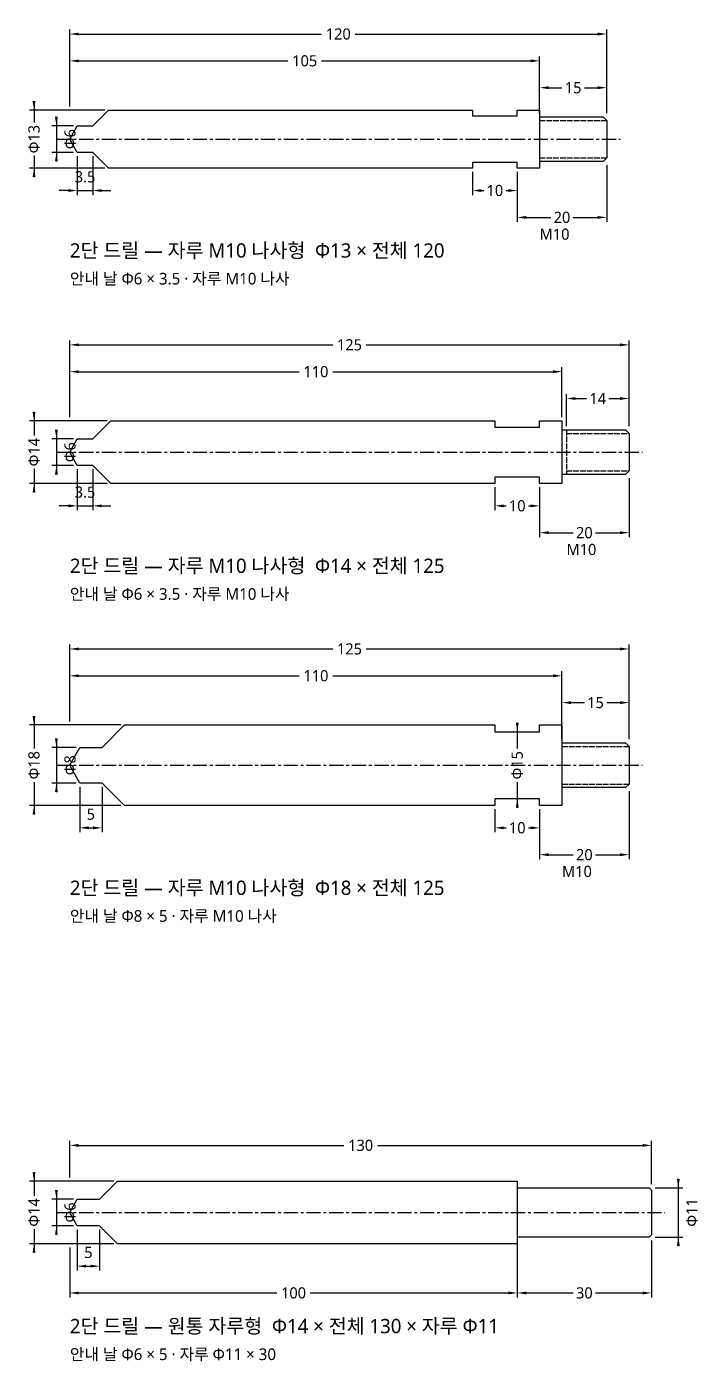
# Model space of a CAD drawing. Header units: millimetres. Extents: x -10 to 541, y -462 to 29.
# Drawn here: x 390.4 to 540.7, y -273.3 to 25.1 of the extents above; entities that cross this region are included whole.
import ezdxf

# ---------------------------------------------------------------- set-up
doc = ezdxf.new("R2010")
doc.units = ezdxf.units.MM
doc.linetypes.add('CENTER', pattern=[5.08, 3.175, -0.635, 0.635, -0.635])
doc.linetypes.add('DASHED', pattern=[1.524, 1.27, -0.254])
for name, color, linetype in [('문자', 7, 'CONTINUOUS'), ('외형선', 7, 'CONTINUOUS'), ('중심선', 1, 'CENTER'), ('참고선', 8, 'DASHED'), ('치수', 4, 'CONTINUOUS')]:
    doc.layers.add(name, color=color, linetype=linetype)
doc.styles.add('CH_KOR', font='malgun.ttf')
doc.dimstyles.new('CH_DIM', dxfattribs={"dimtxt": 2.5, "dimasz": 2, "dimexe": 1, "dimexo": 0.8, "dimgap": 0.8, "dimtad": 1, "dimdec": 1, "dimdsep": 46, "dimtxsty": 'CH_KOR', "dimcen": 2.5, "dimclrd": 4, "dimclre": 4, "dimclrt": 4, "dimazin": 3, "dimtfac": 1, "dimtmove": 0, "dimatfit": 3})

# ---------------------------------------------------------------- blocks, each defined once
blk = doc.blocks.new('_CLOSEDFILLED')
at = {"color": 0, "linetype": 'BYBLOCK'}
blk.add_solid([(-1, 0.16), (0, 0), (-1, -0.16)], dxfattribs=at)
blk = doc.blocks.new('*D16')
at = {"color": 4}
for p, q in [((7.85, 6.5), (-9, 6.5)), ((-8, 8.5), (-8, 3.75)), ((-8, -3.75), (-8, -8.5)), ((7.85, -6.5), (-9, -6.5))]:
    blk.add_line(p, q, dxfattribs=at)
at = {"layer": 'Defpoints'}
for p in [(-8, 6.5), (8.65, 6.5), (8.65, -6.5)]:
    blk.add_point(p, dxfattribs=at)
at = {"layer": '치수', "color": 4, "xscale": 2, "yscale": 2}
for p, rotation in [((-8, 6.5), 270), ((-8, -6.5), 90)]:
    blk.add_blockref('_CLOSEDFILLED', p, dxfattribs=dict(at, rotation=rotation))
at = {"layer": '치수', "color": 4, "insert": (-8, 0), "char_height": 2.5, "attachment_point": 5, "rotation": 90, "style": 'CH_KOR'}
blk.add_mtext('Φ13', dxfattribs=at)
blk = doc.blocks.new('*D17')
at = {"color": 4}
for p, q in [((0.85, 3), (-4, 3)), ((-3, 5), (-3, -5)), ((0.85, -3), (-4, -3))]:
    blk.add_line(p, q, dxfattribs=at)
at = {"layer": 'Defpoints'}
for p in [(-3, 3), (1.65, 3), (1.65, -3)]:
    blk.add_point(p, dxfattribs=at)
at = {"layer": '치수', "color": 4, "xscale": 2, "yscale": 2}
for p, rotation in [((-3, 3), 270), ((-3, -3), 90)]:
    blk.add_blockref('_CLOSEDFILLED', p, dxfattribs=dict(at, rotation=rotation))
at = {"layer": '치수', "color": 4, "insert": (0.05, 0), "char_height": 2.5, "attachment_point": 5, "rotation": 90, "style": 'CH_KOR'}
blk.add_mtext('Φ6', dxfattribs=at)
blk = doc.blocks.new('*D19')
at = {"color": 4}
for p, q in [((105, 5.8), (105, 12.5)), ((120, 5.8), (120, 12.5)), ((107, 11.5), (110, 11.5)), ((115, 11.5), (118, 11.5))]:
    blk.add_line(p, q, dxfattribs=at)
at = {"layer": 'Defpoints'}
for p in [(105, 11.5), (105, 5), (120, 5)]:
    blk.add_point(p, dxfattribs=at)
at = {"layer": '치수', "color": 4, "xscale": 2, "yscale": 2, "rotation": 180}
blk.add_blockref('_CLOSEDFILLED', (105, 11.5), dxfattribs=at)
at = {"layer": '치수', "color": 4, "xscale": 2, "yscale": 2}
blk.add_blockref('_CLOSEDFILLED', (120, 11.5), dxfattribs=at)
at = {"layer": '치수', "color": 4, "insert": (112.5, 11.5), "char_height": 2.5, "attachment_point": 5, "style": 'CH_KOR'}
blk.add_mtext('15', dxfattribs=at)
blk = doc.blocks.new('*D20')
at = {"color": 4}
for p, q in [((90, -7.3), (90, -12.5)), ((100, -7.3), (100, -12.5)), ((92, -11.5), (92.5, -11.5)), ((97.5, -11.5), (98, -11.5))]:
    blk.add_line(p, q, dxfattribs=at)
at = {"layer": 'Defpoints'}
for p in [(90, -6.5), (100, -6.5), (90, -11.5)]:
    blk.add_point(p, dxfattribs=at)
at = {"layer": '치수', "color": 4, "xscale": 2, "yscale": 2, "rotation": 180}
blk.add_blockref('_CLOSEDFILLED', (90, -11.5), dxfattribs=at)
at = {"layer": '치수', "color": 4, "xscale": 2, "yscale": 2}
blk.add_blockref('_CLOSEDFILLED', (100, -11.5), dxfattribs=at)
at = {"layer": '치수', "color": 4, "insert": (95, -11.5), "char_height": 2.5, "attachment_point": 5, "style": 'CH_KOR'}
blk.add_mtext('10', dxfattribs=at)
blk = doc.blocks.new('*D21')
at = {"color": 4}
for p, q in [((120, -5.8), (120, -18.5)), ((100, -7.3), (100, -18.5)), ((102, -17.5), (107.5, -17.5)), ((112.5, -17.5), (118, -17.5))]:
    blk.add_line(p, q, dxfattribs=at)
at = {"layer": 'Defpoints'}
for p in [(120, -5), (100, -6.5), (100, -17.5)]:
    blk.add_point(p, dxfattribs=at)
at = {"layer": '치수', "color": 4, "xscale": 2, "yscale": 2, "rotation": 180}
blk.add_blockref('_CLOSEDFILLED', (100, -17.5), dxfattribs=at)
at = {"layer": '치수', "color": 4, "xscale": 2, "yscale": 2}
blk.add_blockref('_CLOSEDFILLED', (120, -17.5), dxfattribs=at)
at = {"layer": '치수', "color": 4, "insert": (110, -17.5), "char_height": 2.5, "attachment_point": 5, "style": 'CH_KOR'}
blk.add_mtext('20', dxfattribs=at)
blk = doc.blocks.new('*D22')
at = {"color": 4}
for p, q in [((0, 7.3), (0, 18.5)), ((105, 7.3), (105, 18.5)), ((2, 17.5), (48.75, 17.5)), ((56.25, 17.5), (103, 17.5))]:
    blk.add_line(p, q, dxfattribs=at)
at = {"layer": 'Defpoints'}
for p in [(0, 17.5), (0, 6.5), (105, 6.5)]:
    blk.add_point(p, dxfattribs=at)
at = {"layer": '치수', "color": 4, "xscale": 2, "yscale": 2, "rotation": 180}
blk.add_blockref('_CLOSEDFILLED', (0, 17.5), dxfattribs=at)
at = {"layer": '치수', "color": 4, "xscale": 2, "yscale": 2}
blk.add_blockref('_CLOSEDFILLED', (105, 17.5), dxfattribs=at)
at = {"layer": '치수', "color": 4, "insert": (52.5, 17.5), "char_height": 2.5, "attachment_point": 5, "style": 'CH_KOR'}
blk.add_mtext('105', dxfattribs=at)
blk = doc.blocks.new('*D23')
at = {"color": 4}
for p, q in [((0, 7.3), (0, 24.5)), ((120, 5.8), (120, 24.5)), ((2, 23.5), (56.25, 23.5)), ((63.75, 23.5), (118, 23.5))]:
    blk.add_line(p, q, dxfattribs=at)
at = {"layer": 'Defpoints'}
for p in [(0, 23.5), (0, 6.5), (120, 5)]:
    blk.add_point(p, dxfattribs=at)
at = {"layer": '치수', "color": 4, "xscale": 2, "yscale": 2, "rotation": 180}
blk.add_blockref('_CLOSEDFILLED', (0, 23.5), dxfattribs=at)
at = {"layer": '치수', "color": 4, "xscale": 2, "yscale": 2}
blk.add_blockref('_CLOSEDFILLED', (120, 23.5), dxfattribs=at)
at = {"layer": '치수', "color": 4, "insert": (60, 23.5), "char_height": 2.5, "attachment_point": 5, "style": 'CH_KOR'}
blk.add_mtext('120', dxfattribs=at)
blk = doc.blocks.new('*D37')
at = {"color": 4}
for p, q in [((-8, 9), (-8, 3.75)), ((8.35, 7), (-9, 7)), ((-8, -3.75), (-8, -9)), ((8.35, -7), (-9, -7))]:
    blk.add_line(p, q, dxfattribs=at)
at = {"layer": 'Defpoints'}
for p in [(-8, 7), (9.15, 7), (9.15, -7)]:
    blk.add_point(p, dxfattribs=at)
at = {"layer": '치수', "color": 4, "xscale": 2, "yscale": 2}
for p, rotation in [((-8, 7), 270), ((-8, -7), 90)]:
    blk.add_blockref('_CLOSEDFILLED', p, dxfattribs=dict(at, rotation=rotation))
at = {"layer": '치수', "color": 4, "insert": (-8, 0), "char_height": 2.5, "attachment_point": 5, "rotation": 90, "style": 'CH_KOR'}
blk.add_mtext('Φ14', dxfattribs=at)
blk = doc.blocks.new('*D38')
at = {"color": 4}
for p, q in [((0.85, 3), (-4, 3)), ((-3, 5), (-3, -5)), ((0.85, -3), (-4, -3))]:
    blk.add_line(p, q, dxfattribs=at)
at = {"layer": 'Defpoints'}
for p in [(-3, 3), (1.65, 3), (1.65, -3)]:
    blk.add_point(p, dxfattribs=at)
at = {"layer": '치수', "color": 4, "xscale": 2, "yscale": 2}
for p, rotation in [((-3, 3), 270), ((-3, -3), 90)]:
    blk.add_blockref('_CLOSEDFILLED', p, dxfattribs=dict(at, rotation=rotation))
at = {"layer": '치수', "color": 4, "insert": (0.05, 0), "char_height": 2.5, "attachment_point": 5, "rotation": 90, "style": 'CH_KOR'}
blk.add_mtext('Φ6', dxfattribs=at)
blk = doc.blocks.new('*D40')
at = {"color": 4}
for p, q in [((111, 5.8), (111, 13)), ((113, 12), (115.5, 12)), ((120.5, 12), (123, 12)), ((125, 5.8), (125, 13))]:
    blk.add_line(p, q, dxfattribs=at)
at = {"layer": 'Defpoints'}
for p in [(111, 12), (111, 5), (125, 5)]:
    blk.add_point(p, dxfattribs=at)
at = {"layer": '치수', "color": 4, "xscale": 2, "yscale": 2, "rotation": 180}
blk.add_blockref('_CLOSEDFILLED', (111, 12), dxfattribs=at)
at = {"layer": '치수', "color": 4, "xscale": 2, "yscale": 2}
blk.add_blockref('_CLOSEDFILLED', (125, 12), dxfattribs=at)
at = {"layer": '치수', "color": 4, "insert": (118, 12), "char_height": 2.5, "attachment_point": 5, "style": 'CH_KOR'}
blk.add_mtext('14', dxfattribs=at)
blk = doc.blocks.new('*D41')
at = {"color": 4}
for p, q in [((95, -7.8), (95, -13)), ((105, -7.8), (105, -13)), ((97, -12), (97.5, -12)), ((102.5, -12), (103, -12))]:
    blk.add_line(p, q, dxfattribs=at)
at = {"layer": 'Defpoints'}
for p in [(95, -7), (105, -7), (95, -12)]:
    blk.add_point(p, dxfattribs=at)
at = {"layer": '치수', "color": 4, "xscale": 2, "yscale": 2, "rotation": 180}
blk.add_blockref('_CLOSEDFILLED', (95, -12), dxfattribs=at)
at = {"layer": '치수', "color": 4, "xscale": 2, "yscale": 2}
blk.add_blockref('_CLOSEDFILLED', (105, -12), dxfattribs=at)
at = {"layer": '치수', "color": 4, "insert": (100, -12), "char_height": 2.5, "attachment_point": 5, "style": 'CH_KOR'}
blk.add_mtext('10', dxfattribs=at)
blk = doc.blocks.new('*D42')
at = {"color": 4}
for p, q in [((125, -5.8), (125, -19)), ((105, -7.8), (105, -19)), ((107, -18), (112.5, -18)), ((117.5, -18), (123, -18))]:
    blk.add_line(p, q, dxfattribs=at)
at = {"layer": 'Defpoints'}
for p in [(125, -5), (105, -7), (105, -18)]:
    blk.add_point(p, dxfattribs=at)
at = {"layer": '치수', "color": 4, "xscale": 2, "yscale": 2, "rotation": 180}
blk.add_blockref('_CLOSEDFILLED', (105, -18), dxfattribs=at)
at = {"layer": '치수', "color": 4, "xscale": 2, "yscale": 2}
blk.add_blockref('_CLOSEDFILLED', (125, -18), dxfattribs=at)
at = {"layer": '치수', "color": 4, "insert": (115, -18), "char_height": 2.5, "attachment_point": 5, "style": 'CH_KOR'}
blk.add_mtext('20', dxfattribs=at)
blk = doc.blocks.new('*D43')
at = {"color": 4}
for p, q in [((0, 7.8), (0, 19)), ((2, 18), (51.25, 18)), ((58.75, 18), (108, 18)), ((110, 7.8), (110, 19))]:
    blk.add_line(p, q, dxfattribs=at)
at = {"layer": 'Defpoints'}
for p in [(0, 18), (0, 7), (110, 7)]:
    blk.add_point(p, dxfattribs=at)
at = {"layer": '치수', "color": 4, "xscale": 2, "yscale": 2, "rotation": 180}
blk.add_blockref('_CLOSEDFILLED', (0, 18), dxfattribs=at)
at = {"layer": '치수', "color": 4, "xscale": 2, "yscale": 2}
blk.add_blockref('_CLOSEDFILLED', (110, 18), dxfattribs=at)
at = {"layer": '치수', "color": 4, "insert": (55, 18), "char_height": 2.5, "attachment_point": 5, "style": 'CH_KOR'}
blk.add_mtext('110', dxfattribs=at)
blk = doc.blocks.new('*D44')
at = {"color": 4}
for p, q in [((0, 7.8), (0, 25)), ((2, 24), (58.75, 24)), ((66.25, 24), (123, 24)), ((125, 5.8), (125, 25))]:
    blk.add_line(p, q, dxfattribs=at)
at = {"layer": 'Defpoints'}
for p in [(0, 24), (0, 7), (125, 5)]:
    blk.add_point(p, dxfattribs=at)
at = {"layer": '치수', "color": 4, "xscale": 2, "yscale": 2, "rotation": 180}
blk.add_blockref('_CLOSEDFILLED', (0, 24), dxfattribs=at)
at = {"layer": '치수', "color": 4, "xscale": 2, "yscale": 2}
blk.add_blockref('_CLOSEDFILLED', (125, 24), dxfattribs=at)
at = {"layer": '치수', "color": 4, "insert": (62.5, 24), "char_height": 2.5, "attachment_point": 5, "style": 'CH_KOR'}
blk.add_mtext('125', dxfattribs=at)
blk = doc.blocks.new('*D61')
at = {"color": 4}
for p, q in [((11.4, 9), (-9, 9)), ((-8, 11), (-8, 3.75)), ((-8, -3.75), (-8, -11)), ((11.4, -9), (-9, -9))]:
    blk.add_line(p, q, dxfattribs=at)
at = {"layer": 'Defpoints'}
for p in [(-8, 9), (12.2, 9), (12.2, -9)]:
    blk.add_point(p, dxfattribs=at)
at = {"layer": '치수', "color": 4, "xscale": 2, "yscale": 2}
for p, rotation in [((-8, 9), 270), ((-8, -9), 90)]:
    blk.add_blockref('_CLOSEDFILLED', p, dxfattribs=dict(at, rotation=rotation))
at = {"layer": '치수', "color": 4, "insert": (-8, 0), "char_height": 2.5, "attachment_point": 5, "rotation": 90, "style": 'CH_KOR'}
blk.add_mtext('Φ18', dxfattribs=at)
blk = doc.blocks.new('*D62')
at = {"color": 4}
for p, q in [((-3, 6), (-3, -6)), ((1.4, 4), (-4, 4)), ((1.4, -4), (-4, -4))]:
    blk.add_line(p, q, dxfattribs=at)
at = {"layer": 'Defpoints'}
for p in [(-3, 4), (2.2, 4), (2.2, -4)]:
    blk.add_point(p, dxfattribs=at)
at = {"layer": '치수', "color": 4, "xscale": 2, "yscale": 2}
for p, rotation in [((-3, 4), 270), ((-3, -4), 90)]:
    blk.add_blockref('_CLOSEDFILLED', p, dxfattribs=dict(at, rotation=rotation))
at = {"layer": '치수', "color": 4, "insert": (0.05, 0), "char_height": 2.5, "attachment_point": 5, "rotation": 90, "style": 'CH_KOR'}
blk.add_mtext('Φ8', dxfattribs=at)
blk = doc.blocks.new('*D63')
at = {"color": 4}
for p, q in [((2.2, -4.8), (2.2, -15)), ((7.2, -4.8), (7.2, -15)), ((4.2, -14), (5.2, -14))]:
    blk.add_line(p, q, dxfattribs=at)
at = {"layer": 'Defpoints'}
for p in [(2.2, -4), (7.2, -4), (2.2, -14)]:
    blk.add_point(p, dxfattribs=at)
at = {"layer": '치수', "color": 4, "xscale": 2, "yscale": 2, "rotation": 180}
blk.add_blockref('_CLOSEDFILLED', (2.2, -14), dxfattribs=at)
at = {"layer": '치수', "color": 4, "xscale": 2, "yscale": 2}
blk.add_blockref('_CLOSEDFILLED', (7.2, -14), dxfattribs=at)
at = {"layer": '치수', "color": 4, "insert": (4.7, -10.95), "char_height": 2.5, "attachment_point": 5, "style": 'CH_KOR'}
blk.add_mtext('5', dxfattribs=at)
blk = doc.blocks.new('*D64')
at = {"color": 4}
for p, q in [((110, 5.8), (110, 15)), ((125, 5.8), (125, 15)), ((112, 14), (115, 14)), ((120, 14), (123, 14))]:
    blk.add_line(p, q, dxfattribs=at)
at = {"layer": 'Defpoints'}
for p in [(110, 14), (110, 5), (125, 5)]:
    blk.add_point(p, dxfattribs=at)
at = {"layer": '치수', "color": 4, "xscale": 2, "yscale": 2, "rotation": 180}
blk.add_blockref('_CLOSEDFILLED', (110, 14), dxfattribs=at)
at = {"layer": '치수', "color": 4, "xscale": 2, "yscale": 2}
blk.add_blockref('_CLOSEDFILLED', (125, 14), dxfattribs=at)
at = {"layer": '치수', "color": 4, "insert": (117.5, 14), "char_height": 2.5, "attachment_point": 5, "style": 'CH_KOR'}
blk.add_mtext('15', dxfattribs=at)
blk = doc.blocks.new('*D65')
at = {"color": 4}
for p, q in [((95, -9.8), (95, -15)), ((105, -9.8), (105, -15)), ((97, -14), (97.5, -14)), ((102.5, -14), (103, -14))]:
    blk.add_line(p, q, dxfattribs=at)
at = {"layer": 'Defpoints'}
for p in [(95, -9), (105, -9), (95, -14)]:
    blk.add_point(p, dxfattribs=at)
at = {"layer": '치수', "color": 4, "xscale": 2, "yscale": 2, "rotation": 180}
blk.add_blockref('_CLOSEDFILLED', (95, -14), dxfattribs=at)
at = {"layer": '치수', "color": 4, "xscale": 2, "yscale": 2}
blk.add_blockref('_CLOSEDFILLED', (105, -14), dxfattribs=at)
at = {"layer": '치수', "color": 4, "insert": (100, -14), "char_height": 2.5, "attachment_point": 5, "style": 'CH_KOR'}
blk.add_mtext('10', dxfattribs=at)
blk = doc.blocks.new('*D66')
at = {"color": 4}
for p, q in [((125, -5.8), (125, -21)), ((105, -9.8), (105, -21)), ((107, -20), (112.5, -20)), ((117.5, -20), (123, -20))]:
    blk.add_line(p, q, dxfattribs=at)
at = {"layer": 'Defpoints'}
for p in [(125, -5), (105, -9), (105, -20)]:
    blk.add_point(p, dxfattribs=at)
at = {"layer": '치수', "color": 4, "xscale": 2, "yscale": 2, "rotation": 180}
blk.add_blockref('_CLOSEDFILLED', (105, -20), dxfattribs=at)
at = {"layer": '치수', "color": 4, "xscale": 2, "yscale": 2}
blk.add_blockref('_CLOSEDFILLED', (125, -20), dxfattribs=at)
at = {"layer": '치수', "color": 4, "insert": (115, -20), "char_height": 2.5, "attachment_point": 5, "style": 'CH_KOR'}
blk.add_mtext('20', dxfattribs=at)
blk = doc.blocks.new('*D67')
at = {"color": 4}
for p, q in [((100, 9.5), (100, 3.75)), ((99.2, 7.5), (99, 7.5)), ((100, -3.75), (100, -9.5)), ((99.2, -7.5), (99, -7.5))]:
    blk.add_line(p, q, dxfattribs=at)
at = {"layer": 'Defpoints'}
for p in [(100, 7.5), (100, 7.5), (100, -7.5)]:
    blk.add_point(p, dxfattribs=at)
at = {"layer": '치수', "color": 4, "xscale": 2, "yscale": 2}
for p, rotation in [((100, 7.5), 270), ((100, -7.5), 90)]:
    blk.add_blockref('_CLOSEDFILLED', p, dxfattribs=dict(at, rotation=rotation))
at = {"layer": '치수', "color": 4, "insert": (100, 0), "char_height": 2.5, "attachment_point": 5, "rotation": 90, "style": 'CH_KOR'}
blk.add_mtext('Φ15', dxfattribs=at)
blk = doc.blocks.new('*D68')
at = {"color": 4}
for p, q in [((0, 9.8), (0, 21)), ((110, 9.8), (110, 21)), ((2, 20), (51.25, 20)), ((58.75, 20), (108, 20))]:
    blk.add_line(p, q, dxfattribs=at)
at = {"layer": 'Defpoints'}
for p in [(0, 20), (0, 9), (110, 9)]:
    blk.add_point(p, dxfattribs=at)
at = {"layer": '치수', "color": 4, "xscale": 2, "yscale": 2, "rotation": 180}
blk.add_blockref('_CLOSEDFILLED', (0, 20), dxfattribs=at)
at = {"layer": '치수', "color": 4, "xscale": 2, "yscale": 2}
blk.add_blockref('_CLOSEDFILLED', (110, 20), dxfattribs=at)
at = {"layer": '치수', "color": 4, "insert": (55, 20), "char_height": 2.5, "attachment_point": 5, "style": 'CH_KOR'}
blk.add_mtext('110', dxfattribs=at)
blk = doc.blocks.new('*D69')
at = {"color": 4}
for p, q in [((0, 9.8), (0, 27)), ((125, 5.8), (125, 27)), ((2, 26), (58.75, 26)), ((66.25, 26), (123, 26))]:
    blk.add_line(p, q, dxfattribs=at)
at = {"layer": 'Defpoints'}
for p in [(0, 26), (0, 9), (125, 5)]:
    blk.add_point(p, dxfattribs=at)
at = {"layer": '치수', "color": 4, "xscale": 2, "yscale": 2, "rotation": 180}
blk.add_blockref('_CLOSEDFILLED', (0, 26), dxfattribs=at)
at = {"layer": '치수', "color": 4, "xscale": 2, "yscale": 2}
blk.add_blockref('_CLOSEDFILLED', (125, 26), dxfattribs=at)
at = {"layer": '치수', "color": 4, "insert": (62.5, 26), "char_height": 2.5, "attachment_point": 5, "style": 'CH_KOR'}
blk.add_mtext('125', dxfattribs=at)
blk = doc.blocks.new('*D84')
at = {"color": 4}
for p, q in [((-8, 9), (-8, 3.75)), ((9.85, 7), (-9, 7)), ((-8, -3.75), (-8, -9)), ((9.85, -7), (-9, -7))]:
    blk.add_line(p, q, dxfattribs=at)
at = {"layer": 'Defpoints'}
for p in [(-8, 7), (10.65, 7), (10.65, -7)]:
    blk.add_point(p, dxfattribs=at)
at = {"layer": '치수', "color": 4, "xscale": 2, "yscale": 2}
for p, rotation in [((-8, 7), 270), ((-8, -7), 90)]:
    blk.add_blockref('_CLOSEDFILLED', p, dxfattribs=dict(at, rotation=rotation))
at = {"layer": '치수', "color": 4, "insert": (-8, 0), "char_height": 2.5, "attachment_point": 5, "rotation": 90, "style": 'CH_KOR'}
blk.add_mtext('Φ14', dxfattribs=at)
blk = doc.blocks.new('*D85')
at = {"color": 4}
for p, q in [((0.85, 3), (-4, 3)), ((-3, 5), (-3, -5)), ((0.85, -3), (-4, -3))]:
    blk.add_line(p, q, dxfattribs=at)
at = {"layer": 'Defpoints'}
for p in [(-3, 3), (1.65, 3), (1.65, -3)]:
    blk.add_point(p, dxfattribs=at)
at = {"layer": '치수', "color": 4, "xscale": 2, "yscale": 2}
for p, rotation in [((-3, 3), 270), ((-3, -3), 90)]:
    blk.add_blockref('_CLOSEDFILLED', p, dxfattribs=dict(at, rotation=rotation))
at = {"layer": '치수', "color": 4, "insert": (0.05, 0), "char_height": 2.5, "attachment_point": 5, "rotation": 90, "style": 'CH_KOR'}
blk.add_mtext('Φ6', dxfattribs=at)
blk = doc.blocks.new('*D86')
at = {"color": 4}
for p, q in [((1.65, -3.8), (1.65, -13)), ((6.65, -3.8), (6.65, -13)), ((3.65, -12), (4.65, -12))]:
    blk.add_line(p, q, dxfattribs=at)
at = {"layer": 'Defpoints'}
for p in [(1.65, -3), (6.65, -3), (1.65, -12)]:
    blk.add_point(p, dxfattribs=at)
at = {"layer": '치수', "color": 4, "xscale": 2, "yscale": 2, "rotation": 180}
blk.add_blockref('_CLOSEDFILLED', (1.65, -12), dxfattribs=at)
at = {"layer": '치수', "color": 4, "xscale": 2, "yscale": 2}
blk.add_blockref('_CLOSEDFILLED', (6.65, -12), dxfattribs=at)
at = {"layer": '치수', "color": 4, "insert": (4.15, -8.95), "char_height": 2.5, "attachment_point": 5, "style": 'CH_KOR'}
blk.add_mtext('5', dxfattribs=at)
blk = doc.blocks.new('*D87')
at = {"color": 4}
for p, q in [((136, 7.5), (136, -7.5)), ((130.8, 5.5), (137, 5.5)), ((130.8, -5.5), (137, -5.5))]:
    blk.add_line(p, q, dxfattribs=at)
at = {"layer": 'Defpoints'}
for p in [(130, 5.5), (136, 5.5), (130, -5.5)]:
    blk.add_point(p, dxfattribs=at)
at = {"layer": '치수', "color": 4, "xscale": 2, "yscale": 2}
for p, rotation in [((136, 5.5), 270), ((136, -5.5), 90)]:
    blk.add_blockref('_CLOSEDFILLED', p, dxfattribs=dict(at, rotation=rotation))
at = {"layer": '치수', "color": 4, "insert": (139.05, 0), "char_height": 2.5, "attachment_point": 5, "rotation": 90, "style": 'CH_KOR'}
blk.add_mtext('Φ11', dxfattribs=at)
blk = doc.blocks.new('*D88')
at = {"color": 4}
for p, q in [((0, -7.8), (0, -19)), ((100, -7.8), (100, -19)), ((2, -18), (46.25, -18)), ((53.75, -18), (98, -18))]:
    blk.add_line(p, q, dxfattribs=at)
at = {"layer": 'Defpoints'}
for p in [(0, -7), (100, -7), (0, -18)]:
    blk.add_point(p, dxfattribs=at)
at = {"layer": '치수', "color": 4, "xscale": 2, "yscale": 2, "rotation": 180}
blk.add_blockref('_CLOSEDFILLED', (0, -18), dxfattribs=at)
at = {"layer": '치수', "color": 4, "xscale": 2, "yscale": 2}
blk.add_blockref('_CLOSEDFILLED', (100, -18), dxfattribs=at)
at = {"layer": '치수', "color": 4, "insert": (50, -18), "char_height": 2.5, "attachment_point": 5, "style": 'CH_KOR'}
blk.add_mtext('100', dxfattribs=at)
blk = doc.blocks.new('*D89')
at = {"color": 4}
for p, q in [((100, -6.3), (100, -19)), ((130, -6.3), (130, -19)), ((102, -18), (112.5, -18)), ((117.5, -18), (128, -18))]:
    blk.add_line(p, q, dxfattribs=at)
at = {"layer": 'Defpoints'}
for p in [(100, -5.5), (130, -5.5), (100, -18)]:
    blk.add_point(p, dxfattribs=at)
at = {"layer": '치수', "color": 4, "xscale": 2, "yscale": 2, "rotation": 180}
blk.add_blockref('_CLOSEDFILLED', (100, -18), dxfattribs=at)
at = {"layer": '치수', "color": 4, "xscale": 2, "yscale": 2}
blk.add_blockref('_CLOSEDFILLED', (130, -18), dxfattribs=at)
at = {"layer": '치수', "color": 4, "insert": (115, -18), "char_height": 2.5, "attachment_point": 5, "style": 'CH_KOR'}
blk.add_mtext('30', dxfattribs=at)
blk = doc.blocks.new('*D90')
at = {"color": 4}
for p, q in [((0, 7.8), (0, 16)), ((2, 15), (61.25, 15)), ((68.75, 15), (128, 15)), ((130, 6.3), (130, 16))]:
    blk.add_line(p, q, dxfattribs=at)
at = {"layer": 'Defpoints'}
for p in [(0, 15), (0, 7), (130, 5.5)]:
    blk.add_point(p, dxfattribs=at)
at = {"layer": '치수', "color": 4, "xscale": 2, "yscale": 2, "rotation": 180}
blk.add_blockref('_CLOSEDFILLED', (0, 15), dxfattribs=at)
at = {"layer": '치수', "color": 4, "xscale": 2, "yscale": 2}
blk.add_blockref('_CLOSEDFILLED', (130, 15), dxfattribs=at)
at = {"layer": '치수', "color": 4, "insert": (65, 15), "char_height": 2.5, "attachment_point": 5, "style": 'CH_KOR'}
blk.add_mtext('130', dxfattribs=at)
blk = doc.blocks.new('SD_m10_13x120')
at = {"layer": '외형선'}
blk.add_line((105, 5), (105, -5), dxfattribs=at)
blk.add_lwpolyline([(0, 0), (1.65, 3), (5.15, 3), (8.65, 6.5), (90, 6.5), (90, 5.2), (100, 5.2), (100, 6.5), (105, 6.5), (105, 5), (119.2, 5), (120, 4.2), (120, -4.2), (119.2, -5), (105, -5), (105, -6.5), (100, -6.5), (100, -5.2), (90, -5.2), (90, -6.5), (8.65, -6.5), (5.15, -3), (1.65, -3), (0, 0)], close=True, dxfattribs=at)
at = {"layer": '중심선'}
blk.add_line((-3, 0), (123, 0), dxfattribs=at)
at = {"layer": '참고선'}
for p, q in [((105, 5), (105, -5)), ((105, 4.2), (120, 4.2)), ((105, -4.2), (120, -4.2))]:
    blk.add_line(p, q, dxfattribs=at)
at = {"layer": '문자', "style": 'CH_KOR'}
for s, height, p in [('M10', 2.5, (105, -22.5)), ('2단 드릴 — 자루 M10 나사형  Φ13 × 전체 120', 3.2, (0, -26.5)), ('안내 날 Φ6 × 3.5 · 자루 M10 나사', 2.6, (0, -32.5))]:
    blk.add_text(s, height=height, dxfattribs=at).set_placement(p)
at = {"layer": '치수'}
for base, p1, p2, text, picture, middle in [((0, 23.5), (0, 6.5), (120, 5), '120', '*D23', (60, 23.5)), ((0, 17.5), (0, 6.5), (105, 6.5), '105', '*D22', (52.5, 17.5)), ((105, 11.5), (105, 5), (120, 5), '15', '*D19', (112.5, 11.5)), ((100, -17.5), (100, -6.5), (120, -5), '20', '*D21', (110, -17.5)), ((90, -11.5), (90, -6.5), (100, -6.5), '10', '*D20', (95, -11.5))]:
    dim = blk.add_linear_dim(base=base, p1=p1, p2=p2, text=text, dimstyle='CH_DIM', dxfattribs=at)
    dim.commit()
    dim.dimension.update_dxf_attribs({"geometry": picture, "text_midpoint": middle})
for base, p1, p2, text, picture, middle in [((-8, 6.5), (8.65, 6.5), (8.65, -6.5), 'Φ13', '*D16', (-8, 0)), ((-3, 3), (1.65, 3), (1.65, -3), 'Φ6', '*D17', (0.05, 0))]:
    dim = blk.add_linear_dim(base=base, p1=p1, p2=p2, angle=90, text=text, dimstyle='CH_DIM', dxfattribs=at)
    dim.commit()
    dim.dimension.update_dxf_attribs({"geometry": picture, "text_midpoint": middle})
blk.add_linear_dim(base=(1.65, -11.5), p1=(1.65, -3), p2=(5.15, -3), text='3.5', dimstyle='CH_DIM', dxfattribs=at).render()
blk = doc.blocks.new('SD_m10_14x125')
at = {"layer": '외형선'}
blk.add_line((110, 5), (110, -5), dxfattribs=at)
blk.add_lwpolyline([(0, 0), (1.65, 3), (5.15, 3), (9.15, 7), (95, 7), (95, 5.6), (105, 5.6), (105, 7), (110, 7), (110, 5), (124.2, 5), (125, 4.2), (125, -4.2), (124.2, -5), (110, -5), (110, -7), (105, -7), (105, -5.6), (95, -5.6), (95, -7), (9.15, -7), (5.15, -3), (1.65, -3), (0, 0)], close=True, dxfattribs=at)
at = {"layer": '중심선'}
blk.add_line((-3, 0), (128, 0), dxfattribs=at)
at = {"layer": '참고선'}
for p, q in [((111, 5), (111, -5)), ((111, 4.2), (125, 4.2)), ((111, -4.2), (125, -4.2))]:
    blk.add_line(p, q, dxfattribs=at)
at = {"layer": '문자', "style": 'CH_KOR'}
for s, height, p in [('M10', 2.5, (111, -23)), ('2단 드릴 — 자루 M10 나사형  Φ14 × 전체 125', 3.2, (0, -27)), ('안내 날 Φ6 × 3.5 · 자루 M10 나사', 2.6, (0, -33))]:
    blk.add_text(s, height=height, dxfattribs=at).set_placement(p)
at = {"layer": '치수'}
for base, p1, p2, text, picture, middle in [((0, 24), (0, 7), (125, 5), '125', '*D44', (62.5, 24)), ((0, 18), (0, 7), (110, 7), '110', '*D43', (55, 18)), ((111, 12), (111, 5), (125, 5), '14', '*D40', (118, 12)), ((105, -18), (105, -7), (125, -5), '20', '*D42', (115, -18)), ((95, -12), (95, -7), (105, -7), '10', '*D41', (100, -12))]:
    dim = blk.add_linear_dim(base=base, p1=p1, p2=p2, text=text, dimstyle='CH_DIM', dxfattribs=at)
    dim.commit()
    dim.dimension.update_dxf_attribs({"geometry": picture, "text_midpoint": middle})
for base, p1, p2, text, picture, middle in [((-8, 7), (9.15, 7), (9.15, -7), 'Φ14', '*D37', (-8, 0)), ((-3, 3), (1.65, 3), (1.65, -3), 'Φ6', '*D38', (0.05, 0))]:
    dim = blk.add_linear_dim(base=base, p1=p1, p2=p2, angle=90, text=text, dimstyle='CH_DIM', dxfattribs=at)
    dim.commit()
    dim.dimension.update_dxf_attribs({"geometry": picture, "text_midpoint": middle})
blk.add_linear_dim(base=(1.65, -12), p1=(1.65, -3), p2=(5.15, -3), text='3.5', dimstyle='CH_DIM', dxfattribs=at).render()
blk = doc.blocks.new('SD_m10_18x125')
at = {"layer": '외형선'}
blk.add_line((110, 5), (110, -5), dxfattribs=at)
blk.add_lwpolyline([(0, 0), (2.2, 4), (7.2, 4), (12.2, 9), (95, 9), (95, 7.5), (105, 7.5), (105, 9), (110, 9), (110, 5), (124.2, 5), (125, 4.2), (125, -4.2), (124.2, -5), (110, -5), (110, -9), (105, -9), (105, -7.5), (95, -7.5), (95, -9), (12.2, -9), (7.2, -4), (2.2, -4), (0, 0)], close=True, dxfattribs=at)
at = {"layer": '중심선'}
blk.add_line((-3, 0), (128, 0), dxfattribs=at)
at = {"layer": '참고선'}
for p, q in [((110, 5), (110, -5)), ((110, 4.2), (125, 4.2)), ((110, -4.2), (125, -4.2))]:
    blk.add_line(p, q, dxfattribs=at)
at = {"layer": '문자', "style": 'CH_KOR'}
for s, height, p in [('M10', 2.5, (110, -25)), ('2단 드릴 — 자루 M10 나사형  Φ18 × 전체 125', 3.2, (0, -29)), ('안내 날 Φ8 × 5 · 자루 M10 나사', 2.6, (0, -35))]:
    blk.add_text(s, height=height, dxfattribs=at).set_placement(p)
at = {"layer": '치수'}
for base, p1, p2, text, picture, middle in [((0, 26), (0, 9), (125, 5), '125', '*D69', (62.5, 26)), ((0, 20), (0, 9), (110, 9), '110', '*D68', (55, 20)), ((110, 14), (110, 5), (125, 5), '15', '*D64', (117.5, 14)), ((2.2, -14), (2.2, -4), (7.2, -4), '5', '*D63', (4.7, -10.95)), ((105, -20), (105, -9), (125, -5), '20', '*D66', (115, -20)), ((95, -14), (95, -9), (105, -9), '10', '*D65', (100, -14))]:
    dim = blk.add_linear_dim(base=base, p1=p1, p2=p2, text=text, dimstyle='CH_DIM', dxfattribs=at)
    dim.commit()
    dim.dimension.update_dxf_attribs({"geometry": picture, "text_midpoint": middle})
for base, p1, p2, text, picture, middle in [((-8, 9), (12.2, 9), (12.2, -9), 'Φ18', '*D61', (-8, 0)), ((100, 7.5), (100, 7.5), (100, -7.5), 'Φ15', '*D67', (100, 0)), ((-3, 4), (2.2, 4), (2.2, -4), 'Φ8', '*D62', (0.05, 0))]:
    dim = blk.add_linear_dim(base=base, p1=p1, p2=p2, angle=90, text=text, dimstyle='CH_DIM', dxfattribs=at)
    dim.commit()
    dim.dimension.update_dxf_attribs({"geometry": picture, "text_midpoint": middle})
blk = doc.blocks.new('SD_str_14x130-s11')
at = {"layer": '외형선'}
blk.add_line((100, 5.5), (100, -5.5), dxfattribs=at)
blk.add_lwpolyline([(0, 0), (1.65, 3), (6.65, 3), (10.65, 7), (100, 7), (100, 5.5), (129.5, 5.5), (130, 5), (130, -5), (129.5, -5.5), (100, -5.5), (100, -7), (10.65, -7), (6.65, -3), (1.65, -3), (0, 0)], close=True, dxfattribs=at)
at = {"layer": '중심선'}
blk.add_line((-3, 0), (133, 0), dxfattribs=at)
at = {"layer": '문자', "style": 'CH_KOR'}
for s, height, p in [('2단 드릴 — 원통 자루형  Φ14 × 전체 130 × 자루 Φ11', 3.2, (0, -27)), ('안내 날 Φ6 × 5 · 자루 Φ11 × 30', 2.6, (0, -33))]:
    blk.add_text(s, height=height, dxfattribs=at).set_placement(p)
at = {"layer": '치수'}
for base, p1, p2, text, picture, middle in [((0, 15), (0, 7), (130, 5.5), '130', '*D90', (65, 15)), ((1.65, -12), (1.65, -3), (6.65, -3), '5', '*D86', (4.15, -8.95)), ((100, -18), (100, -5.5), (130, -5.5), '30', '*D89', (115, -18)), ((0, -18), (0, -7), (100, -7), '100', '*D88', (50, -18))]:
    dim = blk.add_linear_dim(base=base, p1=p1, p2=p2, text=text, dimstyle='CH_DIM', dxfattribs=at)
    dim.commit()
    dim.dimension.update_dxf_attribs({"geometry": picture, "text_midpoint": middle})
for base, p1, p2, text, picture, middle in [((-8, 7), (10.65, 7), (10.65, -7), 'Φ14', '*D84', (-8, 0)), ((136, 5.5), (130, 5.5), (130, -5.5), 'Φ11', '*D87', (139.05, 0)), ((-3, 3), (1.65, 3), (1.65, -3), 'Φ6', '*D85', (0.05, 0))]:
    dim = blk.add_linear_dim(base=base, p1=p1, p2=p2, angle=90, text=text, dimstyle='CH_DIM', dxfattribs=at)
    dim.commit()
    dim.dimension.update_dxf_attribs({"geometry": picture, "text_midpoint": middle})

msp = doc.modelspace()

# ---------------------------------------------------------------- block references
for name, p in [('SD_m10_13x120', (400, 0)), ('SD_m10_14x125', (400, -70)), ('SD_m10_18x125', (400, -140)), ('SD_str_14x130-s11', (400, -240))]:
    msp.add_blockref(name, p)

doc.saveas('drawing.dxf')
